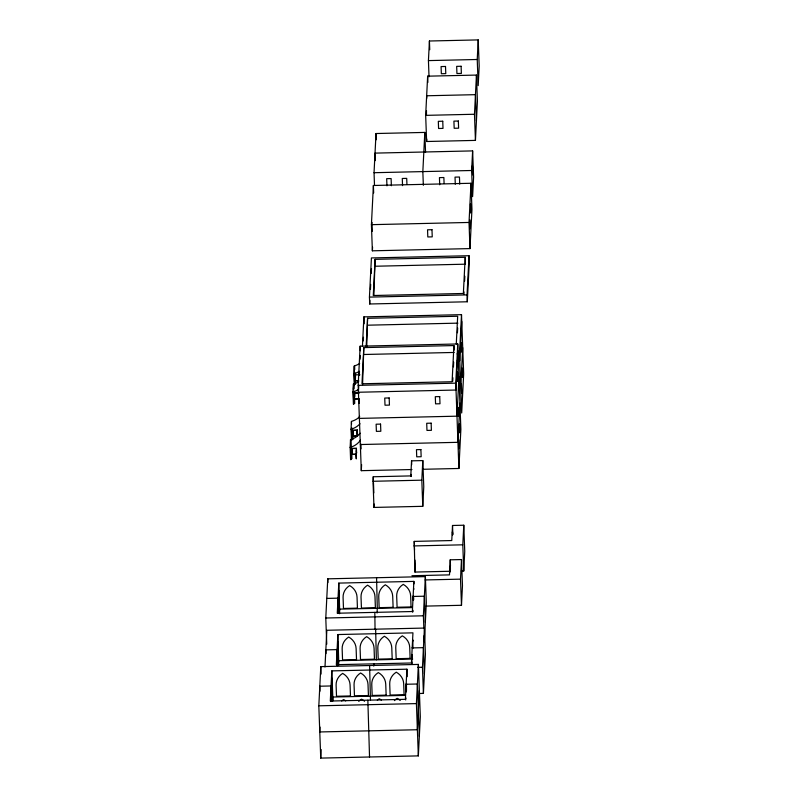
<?xml version="1.0" encoding="UTF-8"?>
<svg xmlns="http://www.w3.org/2000/svg" width="798" height="798" viewBox="0 0 798 798"><rect width="100%" height="100%" fill="white"/><g stroke="black" fill="none" stroke-linecap="round" stroke-linejoin="round"><path stroke-width="1.2" d="M318.821 705.811L320.796 666.629L418.391 664.415L420.317 716.704L418.342 755.886L320.736 758.1L318.821 705.811L416.416 703.597L418.391 664.415M320.018 727.058L319.779 731.956L417.384 729.741L419.349 690.559M326.751 644.156L325.784 618.011L327.759 578.829L425.364 576.615L426.322 602.759L424.346 641.941L424.117 635.717M324.986 667.018L326.831 630.28L424.436 628.066L425.394 654.22L423.419 693.402L419.758 693.482M320.736 758.1L321.165 749.531M331.828 670.889L330.302 701.033L405.384 699.327L406.9 669.193L331.828 670.889L332.926 700.774M332.517 701.223L331.709 677.951L332.177 701.123M332.606 700.514L332.786 697.043L405.444 695.387M338.801 583.099L337.275 613.233L412.357 611.527L413.873 581.393L338.801 583.099L339.659 610.061M337.863 634.55L336.347 664.684L411.429 662.988L412.945 632.844L337.863 634.55L338.721 661.512M339.519 613.742L339.749 609.103L412.416 607.597M338.591 665.332L338.831 660.694L412.696 659.018M350.601 459.658L350.152 447.269M350.891 439.808L350.98 452.306M351.479 440.237L351.07 429.085M353.404 404.207L352.945 391.818M353.504 389.264L353.694 384.197L353.494 389.424M354.272 384.776L353.863 373.634M354.691 378.661L354.232 366.282M351.888 434.122L351.669 427.778M353.783 396.696L353.594 391.748M356.287 450.74L356.576 453.154L356.407 448.326L351.788 448.426L351.489 454.301L356.127 454.182L356.287 458.88L355.908 454.341M352.536 439.658L352.706 430.242L357.324 430.132L357.494 434.96L357.115 430.431M354.452 403.529L354.581 392.975L359.21 392.865M355.329 384.207L355.499 374.791L359.918 374.821M352.706 430.381L352.407 436.257L357.035 436.147L357.324 430.132M351.709 454.441L351.659 458.98L351.499 454.291M352.626 436.247L352.746 439.658M352.906 430.521L352.866 435.07L352.706 430.242M354.502 398.98L354.671 403.529M355.419 380.796L355.499 383.07M351.948 453.254L351.788 448.426M411.958 469.533L361.295 470.68L358.172 385.364L360.147 346.182L457.753 343.968L460.875 429.294L458.9 468.476L423.07 469.284M358.731 386.122L358.422 392.247L456.027 390.032L458.002 350.851M359.29 375.1L359.469 371.429M360.088 359.19L360.277 355.519M356.407 448.326L356.117 454.341L351.499 454.441L351.788 448.566L356.417 448.456M358.871 403.429L358.701 398.89L354.292 398.99L354.581 393.115L359 393.015M362.422 346.262L363.898 316.876L461.503 314.661L463.668 373.843L461.693 413.015L459.528 353.843L461.503 314.661M359.509 415.948L359.379 418.391L456.985 416.177L458.96 376.995M363.29 340.896L363.469 337.225M363.818 347.609L362.003 383.778L452.097 381.733L453.922 345.564L363.818 347.609L362.561 384.626M371.419 224.667L373.394 185.485L471 183.271L471.957 209.415L469.982 248.597L372.377 250.811L371.419 224.667L469.024 222.452L471 183.271M374.491 185.156L374.043 172.707L376.018 133.525L424.815 132.418L425.543 152.338M371.978 224.228L372.067 222.443M366.122 347.23L367.579 318.302L457.673 316.257L456.276 343.988M366.731 346.881L367.579 318.302M369.444 297.105L371.419 257.934L469.024 255.719L469.274 262.602L467.299 301.774L369.703 303.988L369.444 297.105L467.049 294.901L469.024 255.719M361.295 470.68L361.604 464.566M369.703 303.988L369.883 300.317M370.442 289.295L370.691 284.397M371.24 273.385L371.489 268.487M372.377 250.811L372.566 247.141M375.1 259.35L373.274 295.519L463.369 293.474L465.194 257.305L375.1 259.35L373.893 295.17M373.025 481.284L373.255 476.765L410.79 475.907L411.549 460.835L422.81 460.586L423.768 486.73L422.78 506.321L373.983 507.428L373.025 481.284L421.823 480.177L422.81 460.586M373.983 507.428L374.152 504.037M367.848 700.175L369.534 756.993M369.594 665.522L370.462 699.926M374.821 612.385L375.05 629.353M376.566 577.722L377.294 608.395M373.773 666.101L373.893 663.836M375.639 629.173L376.367 659.846M377.065 613.024L377.294 608.256M424.815 132.418L422.84 171.6L423.339 185.296M425.673 115.361L427.648 76.179L476.456 75.072L477.413 101.216L475.438 140.398L426.631 141.505L425.673 115.361L474.481 114.254L476.456 75.072M429.025 76.788L428.436 60.598L429.424 41.007L478.221 39.9L479.179 66.044L478.192 85.635L477.234 59.491L478.221 39.9M426.471 110.613L426.471 114.782M426.631 141.505L426.76 139.061M450.341 571.258L414.96 572.066L414.222 541.393L451.768 540.545L452.526 525.473L463.788 525.224L464.745 551.368L463.758 570.959L461.314 571.009M414.96 572.066L415.349 563.927M423.848 628.245L423.389 615.797L425.364 576.615M423.419 693.402L422.461 667.248L424.436 628.066M452.715 381.374L452.895 377.763M453.444 366.91L453.683 362.093M457.434 332.786L457.683 327.958M458.9 468.476L455.778 383.15L457.753 343.968M461.753 321.544L459.778 360.726L457.304 360.786M426.102 606.091L461.483 605.293L462.471 585.702L461.503 559.558L450.242 559.807L449.483 574.879L411.948 575.727M463.927 294.332L464.047 291.918M464.596 281.066L464.835 276.248M459.917 403.15L457.942 442.321L360.337 444.536M460.735 386.87L462.71 347.689M472.625 150.902L473.593 177.046L472.606 196.637L471.638 170.493L472.625 150.902L375.03 153.116L375.299 160.588M461.483 605.293L460.516 579.149L461.503 559.558M463.758 570.959L462.8 544.815L463.788 525.224M428.436 60.598L477.234 59.491M374.043 172.707L471.638 170.493M375.349 266.233L465.443 264.188L465.194 257.305M367.828 325.185L457.922 323.14M364.078 354.492L454.172 352.447M457.055 353.903L459.528 353.843M355.2 380.666L358.671 380.586M358.571 380.726L355.21 380.806L355.499 374.791M358.172 385.364L455.778 383.15M354.282 398.85L358.91 398.751M352.696 430.531L357.334 430.272M352.407 436.117L357.045 435.997M351.788 448.715L352.157 453.254M413.992 545.922L462.8 544.815M425.135 579.947L460.516 579.149M326.771 598.42L338.033 598.161L338.581 613.103M325.784 618.011L423.389 615.797M412.187 647.916L423.449 647.657L424.406 673.811M417.583 667.357L422.461 667.248M412.157 654.47L412.167 660.036M405.793 698.37L405.703 697.771L405.713 699.976M412.975 640.954L412.835 639.906L412.935 648.235M412.606 648.156L412.466 647.108L412.476 648.185M406.561 684.494L406.421 683.457L406.501 690.519M406.212 691.607L406.072 690.569L406.072 691.647M411.299 475.937L411.11 474.351L411.12 476.556M412.865 611.567L412.676 609.971L412.686 612.176M337.783 613.263L337.594 611.677L337.604 612.754M330.811 701.063L330.621 699.477L330.631 700.554M411.987 663.657L411.748 661.432L411.758 663.637M336.906 665.362L336.666 663.128L336.676 665.332M452.735 534.74L452.446 531.787L452.466 535.159M450.451 569.074L450.172 566.121L450.222 571.937M413.733 599.428L413.394 595.657L413.434 600.246M339.25 599.019L338.681 590.161L339.27 612.914M338.532 613.333L337.963 604.475L338.063 612.804M338.322 650.47L337.754 641.612L338.342 664.365M337.604 664.784L337.025 655.926L337.135 664.255M331.918 694.021L331.35 685.153L331.629 699.627M331.559 701.133L330.99 692.275L331.09 700.594M476.426 120.807L475.468 94.663L426.661 95.77L426.75 98.264M474.481 114.254L475.438 140.398M469.024 222.452L469.982 248.597M467.049 294.901L467.299 301.774M459.718 184.178L459.458 177.026L455.03 177.126L455.289 184.278M453.922 345.564L454.082 350.152M444.087 183.49L443.868 177.525L439.439 177.625L439.708 184.787M452.526 525.473L452.845 534.191M450.242 559.807L450.471 566.031M429.424 41.007L429.743 49.725M427.648 76.179L427.878 82.403M421.823 480.177L422.78 506.321M425.334 622.35L424.376 596.206L413.115 596.465L413.254 600.196M406.93 184.328L406.711 178.373L402.282 178.473L402.541 185.625M411.549 460.835L411.688 464.576M414.222 541.393L414.541 550.111M414.91 560.076L415.179 567.548M413.873 581.393L413.963 583.887M419.329 736.295L417.404 684.006L406.142 684.255L406.421 691.726M416.416 703.597L418.342 755.886M391.379 185.734L391.11 178.572L386.681 178.672L386.95 185.834M406.9 669.193L407.18 676.664M376.018 133.525L376.247 139.75M373.394 185.485L373.673 192.956M372.028 225.415L372.247 231.38M373.255 476.765L373.384 480.496M373.484 482.99L373.843 492.945M363.898 316.876L364.147 323.759M360.147 346.182L360.317 350.771M360.905 444.097L361.075 448.865M358.91 398.88L359.08 403.429M357.324 430.421L357.494 434.96M354.611 366.013L354.731 369.574M354.861 372.826L355.06 378.651M354.242 373.364L354.661 384.726M354.581 392.975L354.701 396.666M353.694 384.197L353.853 388.895M353.943 391.01L354.142 396.845M353.594 391.898L353.773 396.855M353.324 391.559L353.773 404.197M352.068 428.277L352.267 434.112M351.449 421.583L351.529 424.207M351.449 428.825L351.818 439.189M351.15 446.471L351.349 452.296M350.531 439.768L350.98 452.157M350.531 447.01L350.98 459.648M339.15 613.323L338.322 597.363L338.601 611.827M338.222 664.784L337.384 648.814L337.674 663.278M337.763 665.652L337.105 649.622L325.843 649.871L325.983 653.612M327.759 578.829L327.898 582.57M331.619 700.903L331.07 685.961L319.808 686.22L319.988 691.198M320.796 666.629L321.065 674.101M413.763 588.455L413.763 589.532M345.684 700.903A15.102 13.825 2.9 0 0 343.619 699.547A15.102 13.825 2.9 0 0 341.664 700.993M364.556 701.282A15.102 13.825 2.9 0 0 361.564 699.138A15.102 13.825 2.9 0 0 358.741 701.412M394.402 700.604A15.102 13.825 2.9 0 1 397.224 698.33A15.102 13.825 2.9 0 1 400.217 700.474M377.334 700.185A15.102 13.825 2.9 0 1 379.289 698.739A15.102 13.825 2.9 0 1 381.344 700.095M360.506 440.127A18.494 16.938 2.9 0 1 350.142 447.399L350.531 439.558A18.494 16.938 2.9 0 0 360.227 433.214M360.018 423.748A18.494 16.938 2.9 0 1 351.06 429.214L351.449 421.374A18.494 16.938 2.9 0 0 359.619 416.746M358.362 389.514A18.494 16.938 2.9 0 1 352.935 391.948L353.324 384.107A18.494 16.938 2.9 0 0 358.761 381.673M359.28 371.329A18.494 16.938 2.9 0 1 353.853 373.753L354.242 365.923A18.494 16.938 2.9 0 0 359.679 363.489M457.483 372.217L457.653 381.155L457.483 372.217M457.982 407.379L458.162 416.317L457.982 407.379M461.234 342.911L461.404 351.848L461.234 342.911M458.631 439.678L458.81 448.616L458.631 439.678M459.439 423.728L459.608 432.656L459.439 423.728M461.424 384.227L461.603 393.165L461.424 384.227M462.232 368.267L462.401 377.205L462.232 368.267M469.713 219.809L469.882 228.747L469.713 219.809M470.521 203.849L470.69 212.787L470.521 203.849M472.436 165.745L472.616 174.682L472.436 165.745M445.513 66.463L441.075 66.573L441.344 73.725L445.773 73.625L445.513 66.463M461.104 66.264L456.675 66.364L456.935 73.516L461.364 73.416L461.104 66.264M442.75 121.226L438.321 121.336L438.581 128.488L443.01 128.388L442.75 121.226M458.341 121.027L453.912 121.126L454.182 128.279L458.611 128.179L458.341 121.027M431.977 229.694L427.548 229.794L427.808 236.956L432.237 236.856L431.977 229.694M439.728 396.596L435.299 396.696L435.568 403.858L439.997 403.758L439.728 396.596M389.175 397.953L384.736 398.052L385.005 405.204L389.434 405.105L389.175 397.953M380.556 424.107L376.127 424.207L376.387 431.369L380.826 431.259L380.556 424.107M431.139 423.169L426.711 423.269L426.97 430.421L431.399 430.322L431.139 423.169M420.895 449.573L416.466 449.673L416.726 456.825L421.154 456.725L420.895 449.573M357.444 608.156L343.479 608.465L343.08 597.423A15.102 13.825 2.9 0 1 349.634 585.602A15.102 13.825 2.9 0 1 357.045 597.104L357.444 608.156M375.389 607.747L361.424 608.066L361.025 597.014A15.102 13.825 2.9 0 1 367.579 585.193A15.102 13.825 2.9 0 1 374.99 596.705L375.389 607.747M393.115 607.348L379.15 607.657L378.741 596.615A15.102 13.825 2.9 0 1 385.294 584.794A15.102 13.825 2.9 0 1 392.706 596.296L393.115 607.348M411.06 606.939L397.095 607.258L396.686 596.206A15.102 13.825 2.9 0 1 403.239 584.385A15.102 13.825 2.9 0 1 410.651 595.897L411.06 606.939M356.516 659.607L342.551 659.926L342.152 648.884A15.102 13.825 2.9 0 1 348.706 637.053A15.102 13.825 2.9 0 1 356.117 648.565L356.516 659.607M374.462 659.198L360.496 659.517L360.098 648.475A15.102 13.825 2.9 0 1 366.651 636.654A15.102 13.825 2.9 0 1 374.062 648.156L374.462 659.198M392.187 658.799L378.222 659.118L377.813 648.066A15.102 13.825 2.9 0 1 384.367 636.245A15.102 13.825 2.9 0 1 391.778 647.757L392.187 658.799M410.122 658.39L396.167 658.709L395.758 647.667A15.102 13.825 2.9 0 1 402.312 635.846A15.102 13.825 2.9 0 1 409.723 647.348L410.122 658.39M350.482 695.946L336.517 696.265L336.108 685.223A15.102 13.825 2.9 0 1 342.661 673.402A15.102 13.825 2.9 0 1 350.073 684.903L350.482 695.946M368.427 695.547L354.462 695.856L354.053 684.814A15.102 13.825 2.9 0 1 360.606 672.993A15.102 13.825 2.9 0 1 368.018 684.494L368.427 695.547M386.142 695.138L372.177 695.457L371.768 684.415A15.102 13.825 2.9 0 1 378.322 672.594A15.102 13.825 2.9 0 1 385.733 684.095L386.142 695.138M404.087 694.729L390.122 695.048L389.713 684.006A15.102 13.825 2.9 0 1 396.267 672.185A15.102 13.825 2.9 0 1 403.678 683.687L404.087 694.729"/></g></svg>
